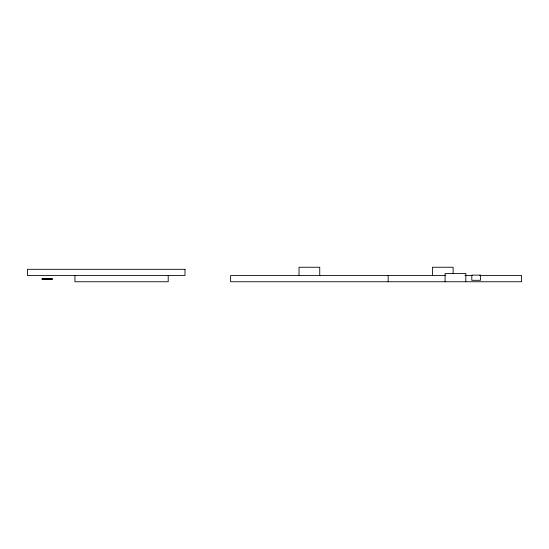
<?xml version="1.0" encoding="UTF-8"?>
<svg xmlns="http://www.w3.org/2000/svg" width="549" height="549" viewBox="0 0 549 549"><rect width="100%" height="100%" fill="white"/><g stroke="black" fill="none" stroke-linecap="round" stroke-linejoin="round"><path stroke-width="0.82" d="M43.076 278.94L48.374 279.105L42.918 278.94M44.249 279.105L45.821 279.105L43.927 278.94M44.366 279.105L51.695 279.105M48.779 278.94C48.868 279.201 49.314 278.858 50.453 279.105M45.533 278.94L44.922 278.94M49.678 278.94L49.108 278.94M49.348 279.105L49.341 278.94M45.855 279.105L47.722 279.105L45.931 278.94M48.415 279.105L48.724 278.94M47.612 278.94L46.686 279.105M51.194 279.105L50.535 279.105M51.38 278.94L51.627 278.94M46.747 278.94L47.413 279.105M47.214 278.94L46.816 279.105L47.358 279.105M50.117 278.94L49.719 279.105L50.302 279.105M445.788 275.536L230.621 275.536L230.621 281.754L521.55 281.754L521.55 275.536L479.737 275.536M464.921 275.536L472.126 275.536M41.902 278.94L52.683 278.94M41.902 279.105L52.683 279.105M465.813 281.754L465.813 273.464L445.081 273.464L445.081 281.754M453.138 273.876L453.138 267.246L432.427 267.246L432.427 275.536M388.157 275.536L388.157 281.754M319.744 275.536L319.744 267.246L299.033 267.246L299.033 275.536M168.207 275.536L168.207 281.754L74.925 281.754L74.925 275.536M184.992 269.319L27.45 269.319L27.45 275.536L184.992 275.536L184.992 269.319M480.478 275.131L471.811 275.131L471.811 280.306L480.478 280.306L480.478 275.131"/></g></svg>
